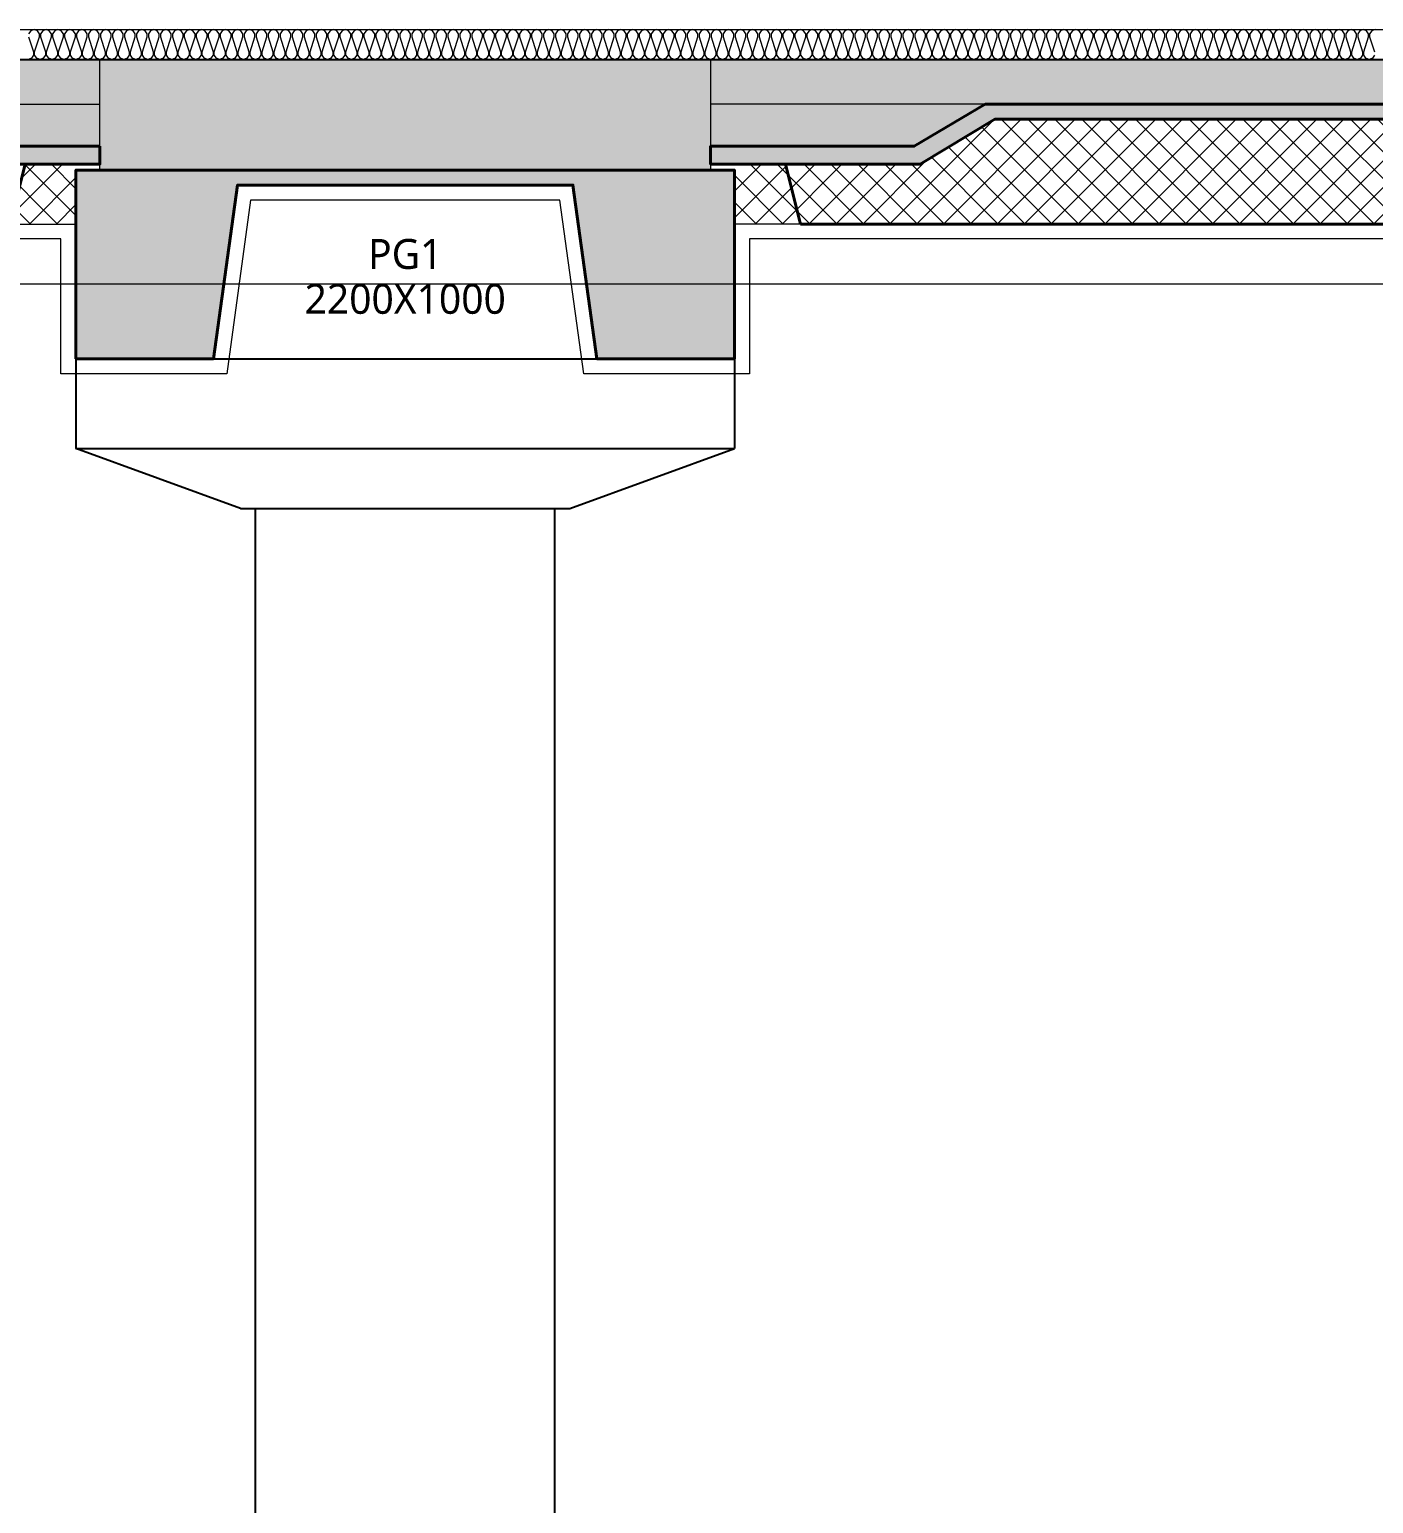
# Model space of a CAD drawing. Header units: millimetres. Extents: x 0 to 420000, y 0 to 297000.
# Drawn here: x 198757 to 203247, y 163425 to 168350 of the extents above; entities that cross this region are included whole.
import ezdxf
from ezdxf.enums import TextEntityAlignment as Align

# ---------------------------------------------------------------- set-up
doc = ezdxf.new("R2010")
doc.units = ezdxf.units.MM
doc.linetypes.add('CEN', pattern=[62, 60, -1, 0, -1])
for name, color, linetype, lineweight in [('A-AXIS-LINE', 1, 'CEN', 15), ('A-CONC-LIN1', 2, 'Continuous', 40), ('A-CONC-LIN2', 7, 'Continuous', 25), ('A-ELEV-LIN2', 7, 'Continuous', 25), ('A-XXXX-INSL1', 15, 'Continuous', 18), ('A-XXXX-INSL2', 8, 'Continuous', 18)]:
    doc.layers.add(name, color=color, linetype=linetype, lineweight=lineweight)
doc.layers.add('A-CONC-SOLD', color=253, linetype='CEN')
doc.layers.add('A-XXXX-NPLT', color=144, linetype='Continuous', lineweight=15, plot=False)
doc.styles.add('맑은고딕', font='')
doc.styles.get('맑은고딕').set_extended_font_data('Malgun Gothic')

# ---------------------------------------------------------------- blocks, each defined once
blk = doc.blocks.new('axis(220316)')
at = {"layer": 'A-AXIS-LINE', "ltscale": 1000}
blk.add_line((4631788.1, -432118.7), (4955413.1, -432118.7), dxfattribs=at)
blk = doc.blocks.new('PG1')
at = {"layer": 'A-CONC-SOLD'}
h = blk.add_hatch(color=256, dxfattribs=at)
h.dxf.hatch_style = 1
h.paths.add_polyline_path([(4800580.6, -237068.7), (4800580.6, -237438.7), (4802620.6, -237438.7), (4802620.6, -237068.7)])
h = blk.add_hatch(color=256, dxfattribs=at)
h.dxf.hatch_style = 1
h.paths.add_polyline_path([(4800500.6, -238068.7), (4800500.6, -237438.7), (4802700.6, -237438.7), (4802700.6, -238068.7), (4802240.6, -238068.7), (4802160.6, -237488.7), (4801040.6, -237488.7), (4800960.6, -238068.7)])
at = {"layer": 'A-CONC-LIN1'}
blk.add_lwpolyline([(4800500.6, -238068.7), (4800500.6, -237438.7), (4802700.6, -237438.7), (4802700.6, -238068.7), (4802240.6, -238068.7), (4802160.6, -237488.7), (4801040.6, -237488.7), (4800960.6, -238068.7), (4800500.6, -238068.7)], dxfattribs=at)
at = {"layer": 'A-CONC-LIN2'}
blk.add_line((4800580.6, -237068.7), (4802620.6, -237068.7), dxfattribs=at)
at = {"layer": 'A-XXXX-NPLT'}
blk.add_lwpolyline([(4802700.6, -238068.7), (4800500.6, -238068.7), (4800500.6, -237438.7), (4800580.6, -237438.7), (4800580.6, -237068.7), (4802620.6, -237068.7), (4802620.6, -237438.7), (4802700.6, -237438.7)], close=True, dxfattribs=at)
at = {"layer": 'A-XXXX-NPLT', "style": '맑은고딕'}
for s, p in [('PG1', (4801600.6, -237718.7)), ('2200X1000', (4801600.6, -237868.7))]:
    blk.add_text(s, height=100, dxfattribs=at).set_placement(p, align=Align.MIDDLE)
blk = doc.blocks.new('PS2(횡)')
at = {"layer": 'A-CONC-SOLD'}
h = blk.add_hatch(color=256, dxfattribs=at)
h.dxf.hatch_style = 1
h.paths.add_polyline_path([(1020, 0), (1020, -290), (1700, -290), (1937.4, -150), (9062.6, -150), (9300, -290), (9980, -290), (9980, 0)])
h = blk.add_hatch(color=256, dxfattribs=at)
h.dxf.hatch_style = 1
h.paths.add_polyline_path([(9980, -290), (9980, -350), (9280, -350), (9030, -200), (1970, -200), (1720, -350), (1020, -350), (1020, -290), (1700, -290), (1937.4, -150), (9062.6, -150), (9300, -290)])
at = {"layer": 'A-XXXX-INSL2'}
h = blk.add_hatch(dxfattribs=at)
h.set_pattern_fill('ANSI37', color=256, scale=20)
h.set_pattern_definition([(45, (-244012.5, -188500), (-44.90128, 44.90128), []), (135, (-244012.5, -188500), (-44.90128, -44.90128), [])])
h.paths.add_polyline_path([(1100, -550), (9900, -550), (9900, -350), (9280, -350), (9030, -200), (1970, -200), (1720, -350), (1100, -350)])
at = {"layer": 'A-CONC-LIN1', "color": 2}
for p, q in [((1320, -550), (1270, -350)), ((9680, -550), (9730, -350)), ((1320, -550), (9680, -550))]:
    blk.add_line(p, q, dxfattribs=at)
blk.add_lwpolyline([(9980, -290), (9980, -350), (9280, -350), (9030, -200), (1970, -200), (1720, -350), (1020, -350), (1020, -290), (1700, -290), (1937.4, -150), (9062.6, -150), (9300, -290)], close=True, dxfattribs=at)
at = {"layer": 'A-CONC-LIN2'}
blk.add_line((1020, 0), (9980, 0), dxfattribs=at)
at = {"layer": 'A-XXXX-INSL2'}
for p, q in [((1320, -550), (1100, -550)), ((9680, -550), (9900, -550))]:
    blk.add_line(p, q, dxfattribs=at)
at = {"layer": 'A-XXXX-NPLT'}
for p, q in [((1937.4, -150), (1020, -150)), ((9062.6, -150), (9980, -150))]:
    blk.add_line(p, q, dxfattribs=at)
at = {"layer": 'A-XXXX-NPLT', "style": '맑은고딕'}
blk.add_text('PS2', height=100, dxfattribs=at).set_placement((5500, -75), align=Align.MIDDLE)
blk = doc.blocks.new('횡지하층')
at = {"layer": 'A-ELEV-LIN2'}
for p, q in [((4800500.6, -238361.1), (4802700.6, -238361.1)), ((4800500.6, -238361.1), (4800500.6, -238661.1)), ((4802700.6, -238361.1), (4802700.6, -238661.1)), ((4800500.6, -238661.1), (4802700.6, -238661.1)), ((4801050.6, -238861.1), (4800500.6, -238661.1)), ((4802150.6, -238861.1), (4802700.6, -238661.1)), ((4801050.6, -238861.1), (4802150.6, -238861.1)), ((4801100.6, -247111.1), (4801100.6, -238861.1)), ((4802100.6, -247111.1), (4802100.6, -238861.1))]:
    blk.add_line(p, q, dxfattribs=at)
at = {"layer": 'A-XXXX-INSL1'}
blk.add_lwpolyline([(4811450.6, -237961.1), (4802750.6, -237961.1), (4802750.6, -238411.1), (4802197, -238411.1), (4802117, -237831.1), (4801084.1, -237831.1), (4801004.1, -238411.1), (4800450.6, -238411.1), (4800450.6, -237961.1), (4791750.6, -237961.1)], dxfattribs=at)
at = {"layer": 'A-XXXX-INSL2'}
blk.add_line((4757100.4, -237261.1), (4890100.5, -237261.1), dxfattribs=at)
for points in [[(4804840.6, -237261.1), (4804829.6, -237265.1), (4804822.6, -237275.1), (4804822.6, -237286.1), (4804838.6, -237336.1)], [(4804838.6, -237347.1), (4804831.6, -237357.1), (4804820.6, -237361.1), (4804809.6, -237357.1), (4804802.6, -237347.1), (4804802.6, -237336.1), (4804818.6, -237286.1), (4804818.6, -237275.1), (4804811.6, -237265.1), (4804800.6, -237261.1), (4804789.6, -237265.1), (4804782.6, -237275.1), (4804782.6, -237286.1), (4804798.6, -237336.1), (4804798.6, -237347.1), (4804791.6, -237357.1), (4804780.6, -237361.1), (4804769.6, -237357.1), (4804762.6, -237347.1), (4804762.6, -237336.1), (4804778.6, -237286.1), (4804778.6, -237275.1), (4804771.6, -237265.1), (4804760.6, -237261.1), (4804749.6, -237265.1), (4804742.6, -237275.1), (4804742.6, -237286.1), (4804758.6, -237336.1), (4804758.6, -237347.1), (4804751.6, -237357.1), (4804740.6, -237361.1), (4804729.6, -237357.1), (4804722.6, -237347.1), (4804722.6, -237336.1), (4804738.6, -237286.1), (4804738.6, -237275.1), (4804731.6, -237265.1), (4804720.6, -237261.1), (4804709.6, -237265.1), (4804702.6, -237275.1), (4804702.6, -237286.1), (4804718.6, -237336.1), (4804718.6, -237347.1), (4804711.6, -237357.1), (4804700.6, -237361.1), (4804689.6, -237357.1), (4804682.6, -237347.1), (4804682.6, -237336.1), (4804698.6, -237286.1), (4804698.6, -237275.1), (4804691.6, -237265.1), (4804680.6, -237261.1), (4804669.6, -237265.1), (4804662.6, -237275.1), (4804662.6, -237286.1), (4804678.6, -237336.1), (4804678.6, -237347.1), (4804671.6, -237357.1), (4804660.6, -237361.1), (4804649.6, -237357.1), (4804642.6, -237347.1), (4804642.6, -237336.1), (4804658.6, -237286.1), (4804658.6, -237275.1), (4804651.6, -237265.1), (4804640.6, -237261.1), (4804629.6, -237265.1), (4804622.6, -237275.1), (4804622.6, -237286.1), (4804638.6, -237336.1), (4804638.6, -237347.1), (4804631.6, -237357.1), (4804620.6, -237361.1), (4804609.6, -237357.1), (4804602.6, -237347.1), (4804602.6, -237336.1), (4804618.6, -237286.1), (4804618.6, -237275.1), (4804611.6, -237265.1), (4804600.6, -237261.1), (4804589.6, -237265.1), (4804582.6, -237275.1), (4804582.6, -237286.1), (4804598.6, -237336.1), (4804598.6, -237347.1), (4804591.6, -237357.1), (4804580.6, -237361.1), (4804569.6, -237357.1), (4804562.6, -237347.1), (4804562.6, -237336.1), (4804578.6, -237286.1), (4804578.6, -237275.1), (4804571.6, -237265.1), (4804560.6, -237261.1), (4804549.6, -237265.1), (4804542.6, -237275.1), (4804542.6, -237286.1), (4804558.6, -237336.1), (4804558.6, -237347.1), (4804551.6, -237357.1), (4804540.6, -237361.1), (4804529.6, -237357.1), (4804522.6, -237347.1), (4804522.6, -237336.1), (4804538.6, -237286.1), (4804538.6, -237275.1), (4804531.6, -237265.1), (4804520.6, -237261.1), (4804509.6, -237265.1), (4804502.6, -237275.1), (4804502.6, -237286.1), (4804518.6, -237336.1), (4804518.6, -237347.1), (4804511.6, -237357.1), (4804500.6, -237361.1), (4804489.6, -237357.1), (4804482.6, -237347.1), (4804482.6, -237336.1), (4804498.6, -237286.1), (4804498.6, -237275.1), (4804491.6, -237265.1), (4804480.6, -237261.1), (4804469.6, -237265.1), (4804462.6, -237275.1), (4804462.6, -237286.1), (4804478.6, -237336.1), (4804478.6, -237347.1), (4804471.6, -237357.1), (4804460.6, -237361.1), (4804449.6, -237357.1), (4804442.6, -237347.1), (4804442.6, -237336.1), (4804458.6, -237286.1), (4804458.6, -237275.1), (4804451.6, -237265.1), (4804440.6, -237261.1), (4804429.6, -237265.1), (4804422.6, -237275.1), (4804422.6, -237286.1), (4804438.6, -237336.1), (4804438.6, -237347.1), (4804431.6, -237357.1), (4804420.6, -237361.1), (4804409.6, -237357.1), (4804402.6, -237347.1), (4804402.6, -237336.1), (4804418.6, -237286.1), (4804418.6, -237275.1), (4804411.6, -237265.1), (4804400.6, -237261.1), (4804389.6, -237265.1), (4804382.6, -237275.1), (4804382.6, -237286.1), (4804398.6, -237336.1), (4804398.6, -237347.1), (4804391.6, -237357.1), (4804380.6, -237361.1), (4804369.6, -237357.1), (4804362.6, -237347.1), (4804362.6, -237336.1), (4804378.6, -237286.1), (4804378.6, -237275.1), (4804371.6, -237265.1), (4804360.6, -237261.1), (4804349.6, -237265.1), (4804342.6, -237275.1), (4804342.6, -237286.1), (4804358.6, -237336.1), (4804358.6, -237347.1), (4804351.6, -237357.1), (4804340.6, -237361.1), (4804329.6, -237357.1), (4804322.6, -237347.1), (4804322.6, -237336.1), (4804338.6, -237286.1), (4804338.6, -237275.1), (4804331.6, -237265.1), (4804320.6, -237261.1), (4804309.6, -237265.1), (4804302.6, -237275.1), (4804302.6, -237286.1), (4804318.6, -237336.1), (4804318.6, -237347.1), (4804311.6, -237357.1), (4804300.6, -237361.1), (4804289.6, -237357.1), (4804282.6, -237347.1), (4804282.6, -237336.1), (4804298.6, -237286.1), (4804298.6, -237275.1), (4804291.6, -237265.1), (4804280.6, -237261.1), (4804269.6, -237265.1), (4804262.6, -237275.1), (4804262.6, -237286.1), (4804278.6, -237336.1), (4804278.6, -237347.1), (4804271.6, -237357.1), (4804260.6, -237361.1), (4804249.6, -237357.1), (4804242.6, -237347.1), (4804242.6, -237336.1), (4804258.6, -237286.1), (4804258.6, -237275.1), (4804251.6, -237265.1), (4804240.6, -237261.1), (4804229.6, -237265.1), (4804222.6, -237275.1), (4804222.6, -237286.1), (4804238.6, -237336.1), (4804238.6, -237347.1), (4804231.6, -237357.1), (4804220.6, -237361.1), (4804209.6, -237357.1), (4804202.6, -237347.1), (4804202.6, -237336.1), (4804218.6, -237286.1), (4804218.6, -237275.1), (4804211.6, -237265.1), (4804200.6, -237261.1), (4804189.6, -237265.1), (4804182.6, -237275.1), (4804182.6, -237286.1), (4804198.6, -237336.1), (4804198.6, -237347.1), (4804191.6, -237357.1), (4804180.6, -237361.1), (4804169.6, -237357.1), (4804162.6, -237347.1), (4804162.6, -237336.1), (4804178.6, -237286.1), (4804178.6, -237275.1), (4804171.6, -237265.1), (4804160.6, -237261.1), (4804149.6, -237265.1), (4804142.6, -237275.1), (4804142.6, -237286.1), (4804158.6, -237336.1), (4804158.6, -237347.1), (4804151.6, -237357.1), (4804140.6, -237361.1), (4804129.6, -237357.1), (4804122.6, -237347.1), (4804122.6, -237336.1), (4804138.6, -237286.1), (4804138.6, -237275.1), (4804131.6, -237265.1), (4804120.6, -237261.1), (4804109.6, -237265.1), (4804102.6, -237275.1), (4804102.6, -237286.1), (4804118.6, -237336.1), (4804118.6, -237347.1), (4804111.6, -237357.1), (4804100.6, -237361.1), (4804089.6, -237357.1), (4804082.6, -237347.1), (4804082.6, -237336.1), (4804098.6, -237286.1), (4804098.6, -237275.1), (4804091.6, -237265.1), (4804080.6, -237261.1), (4804069.6, -237265.1), (4804062.6, -237275.1), (4804062.6, -237286.1), (4804078.6, -237336.1), (4804078.6, -237347.1), (4804071.6, -237357.1), (4804060.6, -237361.1), (4804049.6, -237357.1), (4804042.6, -237347.1), (4804042.6, -237336.1), (4804058.6, -237286.1), (4804058.6, -237275.1), (4804051.6, -237265.1), (4804040.6, -237261.1), (4804029.6, -237265.1), (4804022.6, -237275.1), (4804022.6, -237286.1), (4804038.6, -237336.1), (4804038.6, -237347.1), (4804031.6, -237357.1), (4804020.6, -237361.1), (4804009.6, -237357.1), (4804002.6, -237347.1), (4804002.6, -237336.1), (4804018.6, -237286.1), (4804018.6, -237275.1), (4804011.6, -237265.1), (4804000.6, -237261.1), (4803989.6, -237265.1), (4803982.6, -237275.1), (4803982.6, -237286.1), (4803998.6, -237336.1), (4803998.6, -237347.1), (4803991.6, -237357.1), (4803980.6, -237361.1), (4803969.6, -237357.1), (4803962.6, -237347.1), (4803962.6, -237336.1), (4803978.6, -237286.1), (4803978.6, -237275.1), (4803971.6, -237265.1), (4803960.6, -237261.1), (4803949.6, -237265.1), (4803942.6, -237275.1), (4803942.6, -237286.1), (4803958.6, -237336.1), (4803958.6, -237347.1), (4803951.6, -237357.1), (4803940.6, -237361.1), (4803929.6, -237357.1), (4803922.6, -237347.1), (4803922.6, -237336.1), (4803938.6, -237286.1), (4803938.6, -237275.1), (4803931.6, -237265.1), (4803920.6, -237261.1), (4803909.6, -237265.1), (4803902.6, -237275.1), (4803902.6, -237286.1), (4803918.6, -237336.1), (4803918.6, -237347.1), (4803911.6, -237357.1), (4803900.6, -237361.1), (4803889.6, -237357.1), (4803882.6, -237347.1), (4803882.6, -237336.1), (4803898.6, -237286.1), (4803898.6, -237275.1), (4803891.6, -237265.1), (4803880.6, -237261.1), (4803869.6, -237265.1), (4803862.6, -237275.1), (4803862.6, -237286.1), (4803878.6, -237336.1), (4803878.6, -237347.1), (4803871.6, -237357.1), (4803860.6, -237361.1), (4803849.6, -237357.1), (4803842.6, -237347.1), (4803842.6, -237336.1), (4803858.6, -237286.1), (4803858.6, -237275.1), (4803851.6, -237265.1), (4803840.6, -237261.1), (4803829.6, -237265.1), (4803822.6, -237275.1), (4803822.6, -237286.1), (4803838.6, -237336.1), (4803838.6, -237347.1), (4803831.6, -237357.1), (4803820.6, -237361.1), (4803809.6, -237357.1), (4803802.6, -237347.1), (4803802.6, -237336.1), (4803818.6, -237286.1), (4803818.6, -237275.1), (4803811.6, -237265.1), (4803800.6, -237261.1), (4803789.6, -237265.1), (4803782.6, -237275.1), (4803782.6, -237286.1), (4803798.6, -237336.1), (4803798.6, -237347.1), (4803791.6, -237357.1), (4803780.6, -237361.1), (4803769.6, -237357.1), (4803762.6, -237347.1), (4803762.6, -237336.1), (4803778.6, -237286.1), (4803778.6, -237275.1), (4803771.6, -237265.1), (4803760.6, -237261.1), (4803749.6, -237265.1), (4803742.6, -237275.1), (4803742.6, -237286.1), (4803758.6, -237336.1), (4803758.6, -237347.1), (4803751.6, -237357.1), (4803740.6, -237361.1), (4803729.6, -237357.1), (4803722.6, -237347.1), (4803722.6, -237336.1), (4803738.6, -237286.1), (4803738.6, -237275.1), (4803731.6, -237265.1), (4803720.6, -237261.1), (4803709.6, -237265.1), (4803702.6, -237275.1), (4803702.6, -237286.1), (4803718.6, -237336.1), (4803718.6, -237347.1), (4803711.6, -237357.1), (4803700.6, -237361.1), (4803689.6, -237357.1), (4803682.6, -237347.1), (4803682.6, -237336.1), (4803698.6, -237286.1), (4803698.6, -237275.1), (4803691.6, -237265.1), (4803680.6, -237261.1), (4803669.6, -237265.1), (4803662.6, -237275.1), (4803662.6, -237286.1), (4803678.6, -237336.1), (4803678.6, -237347.1), (4803671.6, -237357.1), (4803660.6, -237361.1), (4803649.6, -237357.1), (4803642.6, -237347.1), (4803642.6, -237336.1), (4803658.6, -237286.1), (4803658.6, -237275.1), (4803651.6, -237265.1), (4803640.6, -237261.1), (4803629.6, -237265.1), (4803622.6, -237275.1), (4803622.6, -237286.1), (4803638.6, -237336.1), (4803638.6, -237347.1), (4803631.6, -237357.1), (4803620.6, -237361.1), (4803609.6, -237357.1), (4803602.6, -237347.1), (4803602.6, -237336.1), (4803618.6, -237286.1), (4803618.6, -237275.1), (4803611.6, -237265.1), (4803600.6, -237261.1), (4803589.6, -237265.1), (4803582.6, -237275.1), (4803582.6, -237286.1), (4803598.6, -237336.1), (4803598.6, -237347.1), (4803591.6, -237357.1), (4803580.6, -237361.1), (4803569.6, -237357.1), (4803562.6, -237347.1), (4803562.6, -237336.1), (4803578.6, -237286.1), (4803578.6, -237275.1), (4803571.6, -237265.1), (4803560.6, -237261.1), (4803549.6, -237265.1), (4803542.6, -237275.1), (4803542.6, -237286.1), (4803558.6, -237336.1), (4803558.6, -237347.1), (4803551.6, -237357.1), (4803540.6, -237361.1), (4803529.6, -237357.1), (4803522.6, -237347.1), (4803522.6, -237336.1), (4803538.6, -237286.1), (4803538.6, -237275.1), (4803531.6, -237265.1), (4803520.6, -237261.1), (4803509.6, -237265.1), (4803502.6, -237275.1), (4803502.6, -237286.1), (4803518.6, -237336.1), (4803518.6, -237347.1), (4803511.6, -237357.1), (4803500.6, -237361.1), (4803489.6, -237357.1), (4803482.6, -237347.1), (4803482.6, -237336.1), (4803498.6, -237286.1), (4803498.6, -237275.1), (4803491.6, -237265.1), (4803480.6, -237261.1), (4803469.6, -237265.1), (4803462.6, -237275.1), (4803462.6, -237286.1), (4803478.6, -237336.1), (4803478.6, -237347.1), (4803471.6, -237357.1), (4803460.6, -237361.1), (4803449.6, -237357.1), (4803442.6, -237347.1), (4803442.6, -237336.1), (4803458.6, -237286.1), (4803458.6, -237275.1), (4803451.6, -237265.1), (4803440.6, -237261.1), (4803429.6, -237265.1), (4803422.6, -237275.1), (4803422.6, -237286.1), (4803438.6, -237336.1), (4803438.6, -237347.1), (4803431.6, -237357.1), (4803420.6, -237361.1), (4803409.6, -237357.1), (4803402.6, -237347.1), (4803402.6, -237336.1), (4803418.6, -237286.1), (4803418.6, -237275.1), (4803411.6, -237265.1), (4803400.6, -237261.1), (4803389.6, -237265.1), (4803382.6, -237275.1), (4803382.6, -237286.1), (4803398.6, -237336.1), (4803398.6, -237347.1), (4803391.6, -237357.1), (4803380.6, -237361.1), (4803369.6, -237357.1), (4803362.6, -237347.1), (4803362.6, -237336.1), (4803378.6, -237286.1), (4803378.6, -237275.1), (4803371.6, -237265.1), (4803360.6, -237261.1), (4803349.6, -237265.1), (4803342.6, -237275.1), (4803342.6, -237286.1), (4803358.6, -237336.1), (4803358.6, -237347.1), (4803351.6, -237357.1), (4803340.6, -237361.1), (4803329.6, -237357.1), (4803322.6, -237347.1), (4803322.6, -237336.1), (4803338.6, -237286.1), (4803338.6, -237275.1), (4803331.6, -237265.1), (4803320.6, -237261.1), (4803309.6, -237265.1), (4803302.6, -237275.1), (4803302.6, -237286.1), (4803318.6, -237336.1), (4803318.6, -237347.1), (4803311.6, -237357.1), (4803300.6, -237361.1), (4803289.6, -237357.1), (4803282.6, -237347.1), (4803282.6, -237336.1), (4803298.6, -237286.1), (4803298.6, -237275.1), (4803291.6, -237265.1), (4803280.6, -237261.1), (4803269.6, -237265.1), (4803262.6, -237275.1), (4803262.6, -237286.1), (4803278.6, -237336.1), (4803278.6, -237347.1), (4803271.6, -237357.1), (4803260.6, -237361.1), (4803249.6, -237357.1), (4803242.6, -237347.1), (4803242.6, -237336.1), (4803258.6, -237286.1), (4803258.6, -237275.1), (4803251.6, -237265.1), (4803240.6, -237261.1), (4803229.6, -237265.1), (4803222.6, -237275.1), (4803222.6, -237286.1), (4803238.6, -237336.1), (4803238.6, -237347.1), (4803231.6, -237357.1), (4803220.6, -237361.1), (4803209.6, -237357.1), (4803202.6, -237347.1), (4803202.6, -237336.1), (4803218.6, -237286.1), (4803218.6, -237275.1), (4803211.6, -237265.1), (4803200.6, -237261.1), (4803189.6, -237265.1), (4803182.6, -237275.1), (4803182.6, -237286.1), (4803198.6, -237336.1), (4803198.6, -237347.1), (4803191.6, -237357.1), (4803180.6, -237361.1), (4803169.6, -237357.1), (4803162.6, -237347.1), (4803162.6, -237336.1), (4803178.6, -237286.1), (4803178.6, -237275.1), (4803171.6, -237265.1), (4803160.6, -237261.1), (4803149.6, -237265.1), (4803142.6, -237275.1), (4803142.6, -237286.1), (4803158.6, -237336.1), (4803158.6, -237347.1), (4803151.6, -237357.1), (4803140.6, -237361.1), (4803129.6, -237357.1), (4803122.6, -237347.1), (4803122.6, -237336.1), (4803138.6, -237286.1), (4803138.6, -237275.1), (4803131.6, -237265.1), (4803120.6, -237261.1), (4803109.6, -237265.1), (4803102.6, -237275.1), (4803102.6, -237286.1), (4803118.6, -237336.1), (4803118.6, -237347.1), (4803111.6, -237357.1), (4803100.6, -237361.1), (4803089.6, -237357.1), (4803082.6, -237347.1), (4803082.6, -237336.1), (4803098.6, -237286.1), (4803098.6, -237275.1), (4803091.6, -237265.1), (4803080.6, -237261.1), (4803069.6, -237265.1), (4803062.6, -237275.1), (4803062.6, -237286.1), (4803078.6, -237336.1), (4803078.6, -237347.1), (4803071.6, -237357.1), (4803060.6, -237361.1), (4803049.6, -237357.1), (4803042.6, -237347.1), (4803042.6, -237336.1), (4803058.6, -237286.1), (4803058.6, -237275.1), (4803051.6, -237265.1), (4803040.6, -237261.1), (4803029.6, -237265.1), (4803022.6, -237275.1), (4803022.6, -237286.1), (4803038.6, -237336.1), (4803038.6, -237347.1), (4803031.6, -237357.1), (4803020.6, -237361.1), (4803009.6, -237357.1), (4803002.6, -237347.1), (4803002.6, -237336.1), (4803018.6, -237286.1), (4803018.6, -237275.1), (4803011.6, -237265.1), (4803000.6, -237261.1), (4802989.6, -237265.1), (4802982.6, -237275.1), (4802982.6, -237286.1), (4802998.6, -237336.1), (4802998.6, -237347.1), (4802991.6, -237357.1), (4802980.6, -237361.1), (4802969.6, -237357.1), (4802962.6, -237347.1), (4802962.6, -237336.1), (4802978.6, -237286.1), (4802978.6, -237275.1), (4802971.6, -237265.1), (4802960.6, -237261.1), (4802949.6, -237265.1), (4802942.6, -237275.1), (4802942.6, -237286.1), (4802958.6, -237336.1), (4802958.6, -237347.1), (4802951.6, -237357.1), (4802940.6, -237361.1), (4802929.6, -237357.1), (4802922.6, -237347.1), (4802922.6, -237336.1), (4802938.6, -237286.1), (4802938.6, -237275.1), (4802931.6, -237265.1), (4802920.6, -237261.1), (4802909.6, -237265.1), (4802902.6, -237275.1), (4802902.6, -237286.1), (4802918.6, -237336.1), (4802918.6, -237347.1), (4802911.6, -237357.1), (4802900.6, -237361.1), (4802889.6, -237357.1), (4802882.6, -237347.1), (4802882.6, -237336.1), (4802898.6, -237286.1), (4802898.6, -237275.1), (4802891.6, -237265.1), (4802880.6, -237261.1), (4802869.6, -237265.1), (4802862.6, -237275.1), (4802862.6, -237286.1), (4802878.6, -237336.1), (4802878.6, -237347.1), (4802871.6, -237357.1), (4802860.6, -237361.1), (4802849.6, -237357.1), (4802842.6, -237347.1), (4802842.6, -237336.1), (4802858.6, -237286.1), (4802858.6, -237275.1), (4802851.6, -237265.1), (4802840.6, -237261.1), (4802829.6, -237265.1), (4802822.6, -237275.1), (4802822.6, -237286.1), (4802838.6, -237336.1), (4802838.6, -237347.1), (4802831.6, -237357.1), (4802820.6, -237361.1), (4802809.6, -237357.1), (4802802.6, -237347.1), (4802802.6, -237336.1), (4802818.6, -237286.1), (4802818.6, -237275.1), (4802811.6, -237265.1), (4802800.6, -237261.1), (4802789.6, -237265.1), (4802782.6, -237275.1), (4802782.6, -237286.1), (4802798.6, -237336.1), (4802798.6, -237347.1), (4802791.6, -237357.1), (4802780.6, -237361.1), (4802769.6, -237357.1), (4802762.6, -237347.1), (4802762.6, -237336.1), (4802778.6, -237286.1), (4802778.6, -237275.1), (4802771.6, -237265.1), (4802760.6, -237261.1), (4802749.6, -237265.1), (4802742.6, -237275.1), (4802742.6, -237286.1), (4802758.6, -237336.1), (4802758.6, -237347.1), (4802751.6, -237357.1), (4802740.6, -237361.1), (4802729.6, -237357.1), (4802722.6, -237347.1), (4802722.6, -237336.1), (4802738.6, -237286.1), (4802738.6, -237275.1), (4802731.6, -237265.1), (4802720.6, -237261.1), (4802709.6, -237265.1), (4802702.6, -237275.1), (4802702.6, -237286.1), (4802718.6, -237336.1), (4802718.6, -237347.1), (4802711.6, -237357.1), (4802700.6, -237361.1), (4802689.6, -237357.1), (4802682.6, -237347.1), (4802682.6, -237336.1), (4802698.6, -237286.1), (4802698.6, -237275.1), (4802691.6, -237265.1), (4802680.6, -237261.1), (4802669.6, -237265.1), (4802662.6, -237275.1), (4802662.6, -237286.1), (4802678.6, -237336.1), (4802678.6, -237347.1), (4802671.6, -237357.1), (4802660.6, -237361.1), (4802649.6, -237357.1), (4802642.6, -237347.1), (4802642.6, -237336.1), (4802658.6, -237286.1), (4802658.6, -237275.1), (4802651.6, -237265.1), (4802640.6, -237261.1), (4802629.6, -237265.1), (4802622.6, -237275.1), (4802622.6, -237286.1), (4802638.6, -237336.1), (4802638.6, -237347.1), (4802631.6, -237357.1), (4802620.6, -237361.1), (4802609.6, -237357.1), (4802602.6, -237347.1), (4802602.6, -237336.1), (4802618.6, -237286.1), (4802618.6, -237275.1), (4802611.6, -237265.1), (4802600.6, -237261.1), (4802589.6, -237265.1), (4802582.6, -237275.1), (4802582.6, -237286.1), (4802598.6, -237336.1), (4802598.6, -237347.1), (4802591.6, -237357.1), (4802580.6, -237361.1), (4802569.6, -237357.1), (4802562.6, -237347.1), (4802562.6, -237336.1), (4802578.6, -237286.1), (4802578.6, -237275.1), (4802571.6, -237265.1), (4802560.6, -237261.1), (4802549.6, -237265.1), (4802542.6, -237275.1), (4802542.6, -237286.1), (4802558.6, -237336.1), (4802558.6, -237347.1), (4802551.6, -237357.1), (4802540.6, -237361.1), (4802529.6, -237357.1), (4802522.6, -237347.1), (4802522.6, -237336.1), (4802538.6, -237286.1), (4802538.6, -237275.1), (4802531.6, -237265.1), (4802520.6, -237261.1), (4802509.6, -237265.1), (4802502.6, -237275.1), (4802502.6, -237286.1), (4802518.6, -237336.1), (4802518.6, -237347.1), (4802511.6, -237357.1), (4802500.6, -237361.1), (4802489.6, -237357.1), (4802482.6, -237347.1), (4802482.6, -237336.1), (4802498.6, -237286.1), (4802498.6, -237275.1), (4802491.6, -237265.1), (4802480.6, -237261.1), (4802469.6, -237265.1), (4802462.6, -237275.1), (4802462.6, -237286.1), (4802478.6, -237336.1), (4802478.6, -237347.1), (4802471.6, -237357.1), (4802460.6, -237361.1), (4802449.6, -237357.1), (4802442.6, -237347.1), (4802442.6, -237336.1), (4802458.6, -237286.1), (4802458.6, -237275.1), (4802451.6, -237265.1), (4802440.6, -237261.1), (4802429.6, -237265.1), (4802422.6, -237275.1), (4802422.6, -237286.1), (4802438.6, -237336.1), (4802438.6, -237347.1), (4802431.6, -237357.1), (4802420.6, -237361.1), (4802409.6, -237357.1), (4802402.6, -237347.1), (4802402.6, -237336.1), (4802418.6, -237286.1), (4802418.6, -237275.1), (4802411.6, -237265.1), (4802400.6, -237261.1), (4802389.6, -237265.1), (4802382.6, -237275.1), (4802382.6, -237286.1), (4802398.6, -237336.1), (4802398.6, -237347.1), (4802391.6, -237357.1), (4802380.6, -237361.1), (4802369.6, -237357.1), (4802362.6, -237347.1), (4802362.6, -237336.1), (4802378.6, -237286.1), (4802378.6, -237275.1), (4802371.6, -237265.1), (4802360.6, -237261.1), (4802349.6, -237265.1), (4802342.6, -237275.1), (4802342.6, -237286.1), (4802358.6, -237336.1), (4802358.6, -237347.1), (4802351.6, -237357.1), (4802340.6, -237361.1), (4802329.6, -237357.1), (4802322.6, -237347.1), (4802322.6, -237336.1), (4802338.6, -237286.1), (4802338.6, -237275.1), (4802331.6, -237265.1), (4802320.6, -237261.1), (4802309.6, -237265.1), (4802302.6, -237275.1), (4802302.6, -237286.1), (4802318.6, -237336.1), (4802318.6, -237347.1), (4802311.6, -237357.1), (4802300.6, -237361.1), (4802289.6, -237357.1), (4802282.6, -237347.1), (4802282.6, -237336.1), (4802298.6, -237286.1), (4802298.6, -237275.1), (4802291.6, -237265.1), (4802280.6, -237261.1), (4802269.6, -237265.1), (4802262.6, -237275.1), (4802262.6, -237286.1), (4802278.6, -237336.1), (4802278.6, -237347.1), (4802271.6, -237357.1), (4802260.6, -237361.1), (4802249.6, -237357.1), (4802242.6, -237347.1), (4802242.6, -237336.1), (4802258.6, -237286.1), (4802258.6, -237275.1), (4802251.6, -237265.1), (4802240.6, -237261.1), (4802229.6, -237265.1), (4802222.6, -237275.1), (4802222.6, -237286.1), (4802238.6, -237336.1), (4802238.6, -237347.1), (4802231.6, -237357.1), (4802220.6, -237361.1), (4802209.6, -237357.1), (4802202.6, -237347.1), (4802202.6, -237336.1), (4802218.6, -237286.1), (4802218.6, -237275.1), (4802211.6, -237265.1), (4802200.6, -237261.1), (4802189.6, -237265.1), (4802182.6, -237275.1), (4802182.6, -237286.1), (4802198.6, -237336.1), (4802198.6, -237347.1), (4802191.6, -237357.1), (4802180.6, -237361.1), (4802169.6, -237357.1), (4802162.6, -237347.1), (4802162.6, -237336.1), (4802178.6, -237286.1), (4802178.6, -237275.1), (4802171.6, -237265.1), (4802160.6, -237261.1), (4802149.6, -237265.1), (4802142.6, -237275.1), (4802142.6, -237286.1), (4802158.6, -237336.1), (4802158.6, -237347.1), (4802151.6, -237357.1), (4802140.6, -237361.1), (4802129.6, -237357.1), (4802122.6, -237347.1), (4802122.6, -237336.1), (4802138.6, -237286.1), (4802138.6, -237275.1), (4802131.6, -237265.1), (4802120.6, -237261.1), (4802109.6, -237265.1), (4802102.6, -237275.1), (4802102.6, -237286.1), (4802118.6, -237336.1), (4802118.6, -237347.1), (4802111.6, -237357.1), (4802100.6, -237361.1), (4802089.6, -237357.1), (4802082.6, -237347.1), (4802082.6, -237336.1), (4802098.6, -237286.1), (4802098.6, -237275.1), (4802091.6, -237265.1), (4802080.6, -237261.1), (4802069.6, -237265.1), (4802062.6, -237275.1), (4802062.6, -237286.1), (4802078.6, -237336.1), (4802078.6, -237347.1), (4802071.6, -237357.1), (4802060.6, -237361.1), (4802049.6, -237357.1), (4802042.6, -237347.1), (4802042.6, -237336.1), (4802058.6, -237286.1), (4802058.6, -237275.1), (4802051.6, -237265.1), (4802040.6, -237261.1), (4802029.6, -237265.1), (4802022.6, -237275.1), (4802022.6, -237286.1), (4802038.6, -237336.1), (4802038.6, -237347.1), (4802031.6, -237357.1), (4802020.6, -237361.1), (4802009.6, -237357.1), (4802002.6, -237347.1), (4802002.6, -237336.1), (4802018.6, -237286.1), (4802018.6, -237275.1), (4802011.6, -237265.1), (4802000.6, -237261.1), (4801989.6, -237265.1), (4801982.6, -237275.1), (4801982.6, -237286.1), (4801998.6, -237336.1), (4801998.6, -237347.1), (4801991.6, -237357.1), (4801980.6, -237361.1), (4801969.6, -237357.1), (4801962.6, -237347.1), (4801962.6, -237336.1), (4801978.6, -237286.1), (4801978.6, -237275.1), (4801971.6, -237265.1), (4801960.6, -237261.1), (4801949.6, -237265.1), (4801942.6, -237275.1), (4801942.6, -237286.1), (4801958.6, -237336.1), (4801958.6, -237347.1), (4801951.6, -237357.1), (4801940.6, -237361.1), (4801929.6, -237357.1), (4801922.6, -237347.1), (4801922.6, -237336.1), (4801938.6, -237286.1), (4801938.6, -237275.1), (4801931.6, -237265.1), (4801920.6, -237261.1), (4801909.6, -237265.1), (4801902.6, -237275.1), (4801902.6, -237286.1), (4801918.6, -237336.1), (4801918.6, -237347.1), (4801911.6, -237357.1), (4801900.6, -237361.1), (4801889.6, -237357.1), (4801882.6, -237347.1), (4801882.6, -237336.1), (4801898.6, -237286.1), (4801898.6, -237275.1), (4801891.6, -237265.1), (4801880.6, -237261.1), (4801869.6, -237265.1), (4801862.6, -237275.1), (4801862.6, -237286.1), (4801878.6, -237336.1), (4801878.6, -237347.1), (4801871.6, -237357.1), (4801860.6, -237361.1), (4801849.6, -237357.1), (4801842.6, -237347.1), (4801842.6, -237336.1), (4801858.6, -237286.1), (4801858.6, -237275.1), (4801851.6, -237265.1), (4801840.6, -237261.1), (4801829.6, -237265.1), (4801822.6, -237275.1), (4801822.6, -237286.1), (4801838.6, -237336.1), (4801838.6, -237347.1), (4801831.6, -237357.1), (4801820.6, -237361.1), (4801809.6, -237357.1), (4801802.6, -237347.1), (4801802.6, -237336.1), (4801818.6, -237286.1), (4801818.6, -237275.1), (4801811.6, -237265.1), (4801800.6, -237261.1), (4801789.6, -237265.1), (4801782.6, -237275.1), (4801782.6, -237286.1), (4801798.6, -237336.1), (4801798.6, -237347.1), (4801791.6, -237357.1), (4801780.6, -237361.1), (4801769.6, -237357.1), (4801762.6, -237347.1), (4801762.6, -237336.1), (4801778.6, -237286.1), (4801778.6, -237275.1), (4801771.6, -237265.1), (4801760.6, -237261.1), (4801749.6, -237265.1), (4801742.6, -237275.1), (4801742.6, -237286.1), (4801758.6, -237336.1), (4801758.6, -237347.1), (4801751.6, -237357.1), (4801740.6, -237361.1), (4801729.6, -237357.1), (4801722.6, -237347.1), (4801722.6, -237336.1), (4801738.6, -237286.1), (4801738.6, -237275.1), (4801731.6, -237265.1), (4801720.6, -237261.1), (4801709.6, -237265.1), (4801702.6, -237275.1), (4801702.6, -237286.1), (4801718.6, -237336.1), (4801718.6, -237347.1), (4801711.6, -237357.1), (4801700.6, -237361.1), (4801689.6, -237357.1), (4801682.6, -237347.1), (4801682.6, -237336.1), (4801698.6, -237286.1), (4801698.6, -237275.1), (4801691.6, -237265.1), (4801680.6, -237261.1), (4801669.6, -237265.1), (4801662.6, -237275.1), (4801662.6, -237286.1), (4801678.6, -237336.1), (4801678.6, -237347.1), (4801671.6, -237357.1), (4801660.6, -237361.1), (4801649.6, -237357.1), (4801642.6, -237347.1), (4801642.6, -237336.1), (4801658.6, -237286.1), (4801658.6, -237275.1), (4801651.6, -237265.1), (4801640.6, -237261.1), (4801629.6, -237265.1), (4801622.6, -237275.1), (4801622.6, -237286.1), (4801638.6, -237336.1), (4801638.6, -237347.1), (4801631.6, -237357.1), (4801620.6, -237361.1), (4801609.6, -237357.1), (4801602.6, -237347.1), (4801602.6, -237336.1), (4801618.6, -237286.1), (4801618.6, -237275.1), (4801611.6, -237265.1), (4801600.6, -237261.1), (4801589.6, -237265.1), (4801582.6, -237275.1), (4801582.6, -237286.1), (4801598.6, -237336.1), (4801598.6, -237347.1), (4801591.6, -237357.1), (4801580.6, -237361.1), (4801569.6, -237357.1), (4801562.6, -237347.1), (4801562.6, -237336.1), (4801578.6, -237286.1), (4801578.6, -237275.1), (4801571.6, -237265.1), (4801560.6, -237261.1), (4801549.6, -237265.1), (4801542.6, -237275.1), (4801542.6, -237286.1), (4801558.6, -237336.1), (4801558.6, -237347.1), (4801551.6, -237357.1), (4801540.6, -237361.1), (4801529.6, -237357.1), (4801522.6, -237347.1), (4801522.6, -237336.1), (4801538.6, -237286.1), (4801538.6, -237275.1), (4801531.6, -237265.1), (4801520.6, -237261.1), (4801509.6, -237265.1), (4801502.6, -237275.1), (4801502.6, -237286.1), (4801518.6, -237336.1), (4801518.6, -237347.1), (4801511.6, -237357.1), (4801500.6, -237361.1), (4801489.6, -237357.1), (4801482.6, -237347.1), (4801482.6, -237336.1), (4801498.6, -237286.1), (4801498.6, -237275.1), (4801491.6, -237265.1), (4801480.6, -237261.1), (4801469.6, -237265.1), (4801462.6, -237275.1), (4801462.6, -237286.1), (4801478.6, -237336.1), (4801478.6, -237347.1), (4801471.6, -237357.1), (4801460.6, -237361.1), (4801449.6, -237357.1), (4801442.6, -237347.1), (4801442.6, -237336.1), (4801458.6, -237286.1), (4801458.6, -237275.1), (4801451.6, -237265.1), (4801440.6, -237261.1), (4801429.6, -237265.1), (4801422.6, -237275.1), (4801422.6, -237286.1), (4801438.6, -237336.1), (4801438.6, -237347.1), (4801431.6, -237357.1), (4801420.6, -237361.1), (4801409.6, -237357.1), (4801402.6, -237347.1), (4801402.6, -237336.1), (4801418.6, -237286.1), (4801418.6, -237275.1), (4801411.6, -237265.1), (4801400.6, -237261.1), (4801389.6, -237265.1), (4801382.6, -237275.1), (4801382.6, -237286.1), (4801398.6, -237336.1), (4801398.6, -237347.1), (4801391.6, -237357.1), (4801380.6, -237361.1), (4801369.6, -237357.1), (4801362.6, -237347.1), (4801362.6, -237336.1), (4801378.6, -237286.1), (4801378.6, -237275.1), (4801371.6, -237265.1), (4801360.6, -237261.1), (4801349.6, -237265.1), (4801342.6, -237275.1), (4801342.6, -237286.1), (4801358.6, -237336.1), (4801358.6, -237347.1), (4801351.6, -237357.1), (4801340.6, -237361.1), (4801329.6, -237357.1), (4801322.6, -237347.1), (4801322.6, -237336.1), (4801338.6, -237286.1), (4801338.6, -237275.1), (4801331.6, -237265.1), (4801320.6, -237261.1), (4801309.6, -237265.1), (4801302.6, -237275.1), (4801302.6, -237286.1), (4801318.6, -237336.1), (4801318.6, -237347.1), (4801311.6, -237357.1), (4801300.6, -237361.1), (4801289.6, -237357.1), (4801282.6, -237347.1), (4801282.6, -237336.1), (4801298.6, -237286.1), (4801298.6, -237275.1), (4801291.6, -237265.1), (4801280.6, -237261.1), (4801269.6, -237265.1), (4801262.6, -237275.1), (4801262.6, -237286.1), (4801278.6, -237336.1), (4801278.6, -237347.1), (4801271.6, -237357.1), (4801260.6, -237361.1), (4801249.6, -237357.1), (4801242.6, -237347.1), (4801242.6, -237336.1), (4801258.6, -237286.1), (4801258.6, -237275.1), (4801251.6, -237265.1), (4801240.6, -237261.1), (4801229.6, -237265.1), (4801222.6, -237275.1), (4801222.6, -237286.1), (4801238.6, -237336.1), (4801238.6, -237347.1), (4801231.6, -237357.1), (4801220.6, -237361.1), (4801209.6, -237357.1), (4801202.6, -237347.1), (4801202.6, -237336.1), (4801218.6, -237286.1), (4801218.6, -237275.1), (4801211.6, -237265.1), (4801200.6, -237261.1), (4801189.6, -237265.1), (4801182.6, -237275.1), (4801182.6, -237286.1), (4801198.6, -237336.1), (4801198.6, -237347.1), (4801191.6, -237357.1), (4801180.6, -237361.1), (4801169.6, -237357.1), (4801162.6, -237347.1), (4801162.6, -237336.1), (4801178.6, -237286.1), (4801178.6, -237275.1), (4801171.6, -237265.1), (4801160.6, -237261.1), (4801149.6, -237265.1), (4801142.6, -237275.1), (4801142.6, -237286.1), (4801158.6, -237336.1), (4801158.6, -237347.1), (4801151.6, -237357.1), (4801140.6, -237361.1), (4801129.6, -237357.1), (4801122.6, -237347.1), (4801122.6, -237336.1), (4801138.6, -237286.1), (4801138.6, -237275.1), (4801131.6, -237265.1), (4801120.6, -237261.1), (4801109.6, -237265.1), (4801102.6, -237275.1), (4801102.6, -237286.1), (4801118.6, -237336.1), (4801118.6, -237347.1), (4801111.6, -237357.1), (4801100.6, -237361.1), (4801089.6, -237357.1), (4801082.6, -237347.1), (4801082.6, -237336.1), (4801098.6, -237286.1), (4801098.6, -237275.1), (4801091.6, -237265.1), (4801080.6, -237261.1), (4801069.6, -237265.1), (4801062.6, -237275.1), (4801062.6, -237286.1), (4801078.6, -237336.1), (4801078.6, -237347.1), (4801071.6, -237357.1), (4801060.6, -237361.1), (4801049.6, -237357.1), (4801042.6, -237347.1), (4801042.6, -237336.1), (4801058.6, -237286.1), (4801058.6, -237275.1), (4801051.6, -237265.1), (4801040.6, -237261.1), (4801029.6, -237265.1), (4801022.6, -237275.1), (4801022.6, -237286.1), (4801038.6, -237336.1), (4801038.6, -237347.1), (4801031.6, -237357.1), (4801020.6, -237361.1), (4801009.6, -237357.1), (4801002.6, -237347.1), (4801002.6, -237336.1), (4801018.6, -237286.1), (4801018.6, -237275.1), (4801011.6, -237265.1), (4801000.6, -237261.1), (4800989.6, -237265.1), (4800982.6, -237275.1), (4800982.6, -237286.1), (4800998.6, -237336.1), (4800998.6, -237347.1), (4800991.6, -237357.1), (4800980.6, -237361.1), (4800969.6, -237357.1), (4800962.6, -237347.1), (4800962.6, -237336.1), (4800978.6, -237286.1), (4800978.6, -237275.1), (4800971.6, -237265.1), (4800960.6, -237261.1), (4800949.6, -237265.1), (4800942.6, -237275.1), (4800942.6, -237286.1), (4800958.6, -237336.1), (4800958.6, -237347.1), (4800951.6, -237357.1), (4800940.6, -237361.1), (4800929.6, -237357.1), (4800922.6, -237347.1), (4800922.6, -237336.1), (4800938.6, -237286.1), (4800938.6, -237275.1), (4800931.6, -237265.1), (4800920.6, -237261.1), (4800909.6, -237265.1), (4800902.6, -237275.1), (4800902.6, -237286.1), (4800918.6, -237336.1), (4800918.6, -237347.1), (4800911.6, -237357.1), (4800900.6, -237361.1), (4800889.6, -237357.1), (4800882.6, -237347.1), (4800882.6, -237336.1), (4800898.6, -237286.1), (4800898.6, -237275.1), (4800891.6, -237265.1), (4800880.6, -237261.1), (4800869.6, -237265.1), (4800862.6, -237275.1), (4800862.6, -237286.1), (4800878.6, -237336.1), (4800878.6, -237347.1), (4800871.6, -237357.1), (4800860.6, -237361.1), (4800849.6, -237357.1), (4800842.6, -237347.1), (4800842.6, -237336.1), (4800858.6, -237286.1), (4800858.6, -237275.1), (4800851.6, -237265.1), (4800840.6, -237261.1), (4800829.6, -237265.1), (4800822.6, -237275.1), (4800822.6, -237286.1), (4800838.6, -237336.1), (4800838.6, -237347.1), (4800831.6, -237357.1), (4800820.6, -237361.1), (4800809.6, -237357.1), (4800802.6, -237347.1), (4800802.6, -237336.1), (4800818.6, -237286.1), (4800818.6, -237275.1), (4800811.6, -237265.1), (4800800.6, -237261.1), (4800789.6, -237265.1), (4800782.6, -237275.1), (4800782.6, -237286.1), (4800798.6, -237336.1), (4800798.6, -237347.1), (4800791.6, -237357.1), (4800780.6, -237361.1), (4800769.6, -237357.1), (4800762.6, -237347.1), (4800762.6, -237336.1), (4800778.6, -237286.1), (4800778.6, -237275.1), (4800771.6, -237265.1), (4800760.6, -237261.1), (4800749.6, -237265.1), (4800742.6, -237275.1), (4800742.6, -237286.1), (4800758.6, -237336.1), (4800758.6, -237347.1), (4800751.6, -237357.1), (4800740.6, -237361.1), (4800729.6, -237357.1), (4800722.6, -237347.1), (4800722.6, -237336.1), (4800738.6, -237286.1), (4800738.6, -237275.1), (4800731.6, -237265.1), (4800720.6, -237261.1), (4800709.6, -237265.1), (4800702.6, -237275.1), (4800702.6, -237286.1), (4800718.6, -237336.1), (4800718.6, -237347.1), (4800711.6, -237357.1), (4800700.6, -237361.1), (4800689.6, -237357.1), (4800682.6, -237347.1), (4800682.6, -237336.1), (4800698.6, -237286.1), (4800698.6, -237275.1), (4800691.6, -237265.1), (4800680.6, -237261.1), (4800669.6, -237265.1), (4800662.6, -237275.1), (4800662.6, -237286.1), (4800678.6, -237336.1), (4800678.6, -237347.1), (4800671.6, -237357.1), (4800660.6, -237361.1), (4800649.6, -237357.1), (4800642.6, -237347.1), (4800642.6, -237336.1), (4800658.6, -237286.1), (4800658.6, -237275.1), (4800651.6, -237265.1), (4800640.6, -237261.1), (4800629.6, -237265.1), (4800622.6, -237275.1), (4800622.6, -237286.1), (4800638.6, -237336.1), (4800638.6, -237347.1), (4800631.6, -237357.1), (4800620.6, -237361.1), (4800609.6, -237357.1), (4800602.6, -237347.1), (4800602.6, -237336.1), (4800618.6, -237286.1), (4800618.6, -237275.1), (4800611.6, -237265.1), (4800600.6, -237261.1), (4800589.6, -237265.1), (4800582.6, -237275.1), (4800582.6, -237286.1), (4800598.6, -237336.1), (4800598.6, -237347.1), (4800591.6, -237357.1), (4800580.6, -237361.1), (4800569.6, -237357.1), (4800562.6, -237347.1), (4800562.6, -237336.1), (4800578.6, -237286.1), (4800578.6, -237275.1), (4800571.6, -237265.1), (4800560.6, -237261.1), (4800549.6, -237265.1), (4800542.6, -237275.1), (4800542.6, -237286.1), (4800558.6, -237336.1), (4800558.6, -237347.1), (4800551.6, -237357.1), (4800540.6, -237361.1), (4800529.6, -237357.1), (4800522.6, -237347.1), (4800522.6, -237336.1), (4800538.6, -237286.1), (4800538.6, -237275.1), (4800531.6, -237265.1), (4800520.6, -237261.1), (4800509.6, -237265.1), (4800502.6, -237275.1), (4800502.6, -237286.1), (4800518.6, -237336.1), (4800518.6, -237347.1), (4800511.6, -237357.1), (4800500.6, -237361.1), (4800489.6, -237357.1), (4800482.6, -237347.1), (4800482.6, -237336.1), (4800498.6, -237286.1), (4800498.6, -237275.1), (4800491.6, -237265.1), (4800480.6, -237261.1), (4800469.6, -237265.1), (4800462.6, -237275.1), (4800462.6, -237286.1), (4800478.6, -237336.1), (4800478.6, -237347.1), (4800471.6, -237357.1), (4800460.6, -237361.1), (4800449.6, -237357.1), (4800442.6, -237347.1), (4800442.6, -237336.1), (4800458.6, -237286.1), (4800458.6, -237275.1), (4800451.6, -237265.1), (4800440.6, -237261.1), (4800429.6, -237265.1), (4800422.6, -237275.1), (4800422.6, -237286.1), (4800438.6, -237336.1), (4800438.6, -237347.1), (4800431.6, -237357.1), (4800420.6, -237361.1), (4800409.6, -237357.1), (4800402.6, -237347.1), (4800402.6, -237336.1), (4800418.6, -237286.1), (4800418.6, -237275.1), (4800411.6, -237265.1), (4800400.6, -237261.1), (4800389.6, -237265.1), (4800382.6, -237275.1), (4800382.6, -237286.1), (4800398.6, -237336.1), (4800398.6, -237347.1), (4800391.6, -237357.1), (4800380.6, -237361.1), (4800369.6, -237357.1), (4800362.6, -237347.1), (4800362.6, -237336.1), (4800378.6, -237286.1), (4800378.6, -237275.1), (4800371.6, -237265.1), (4800360.6, -237261.1), (4800349.6, -237265.1), (4800342.6, -237275.1)], [(4800342.6, -237286.1), (4800358.6, -237336.1), (4800358.6, -237347.1), (4800351.6, -237357.1), (4800340.6, -237361.1)]]:
    blk.add_lwpolyline(points, dxfattribs=at)
for p in [(4790600.6, -237361.1), (4801600.6, -237361.1)]:
    blk.add_blockref('PS2(횡)', p)
at = {"layer": 'A-CONC-LIN1'}
blk.add_blockref('PG1', (0, -292.3), dxfattribs=at)

msp = doc.modelspace()

# ---------------------------------------------------------------- block references
at = {"layer": 'A-AXIS-LINE'}
msp.add_blockref('axis(220316)', (-4581588.1, 599618.7), dxfattribs=at)
at = {"layer": 'A-CONC-LIN1'}
msp.add_blockref('횡지하층', (-4601588.1, 405611.1), dxfattribs=at)

doc.saveas('drawing.dxf')
